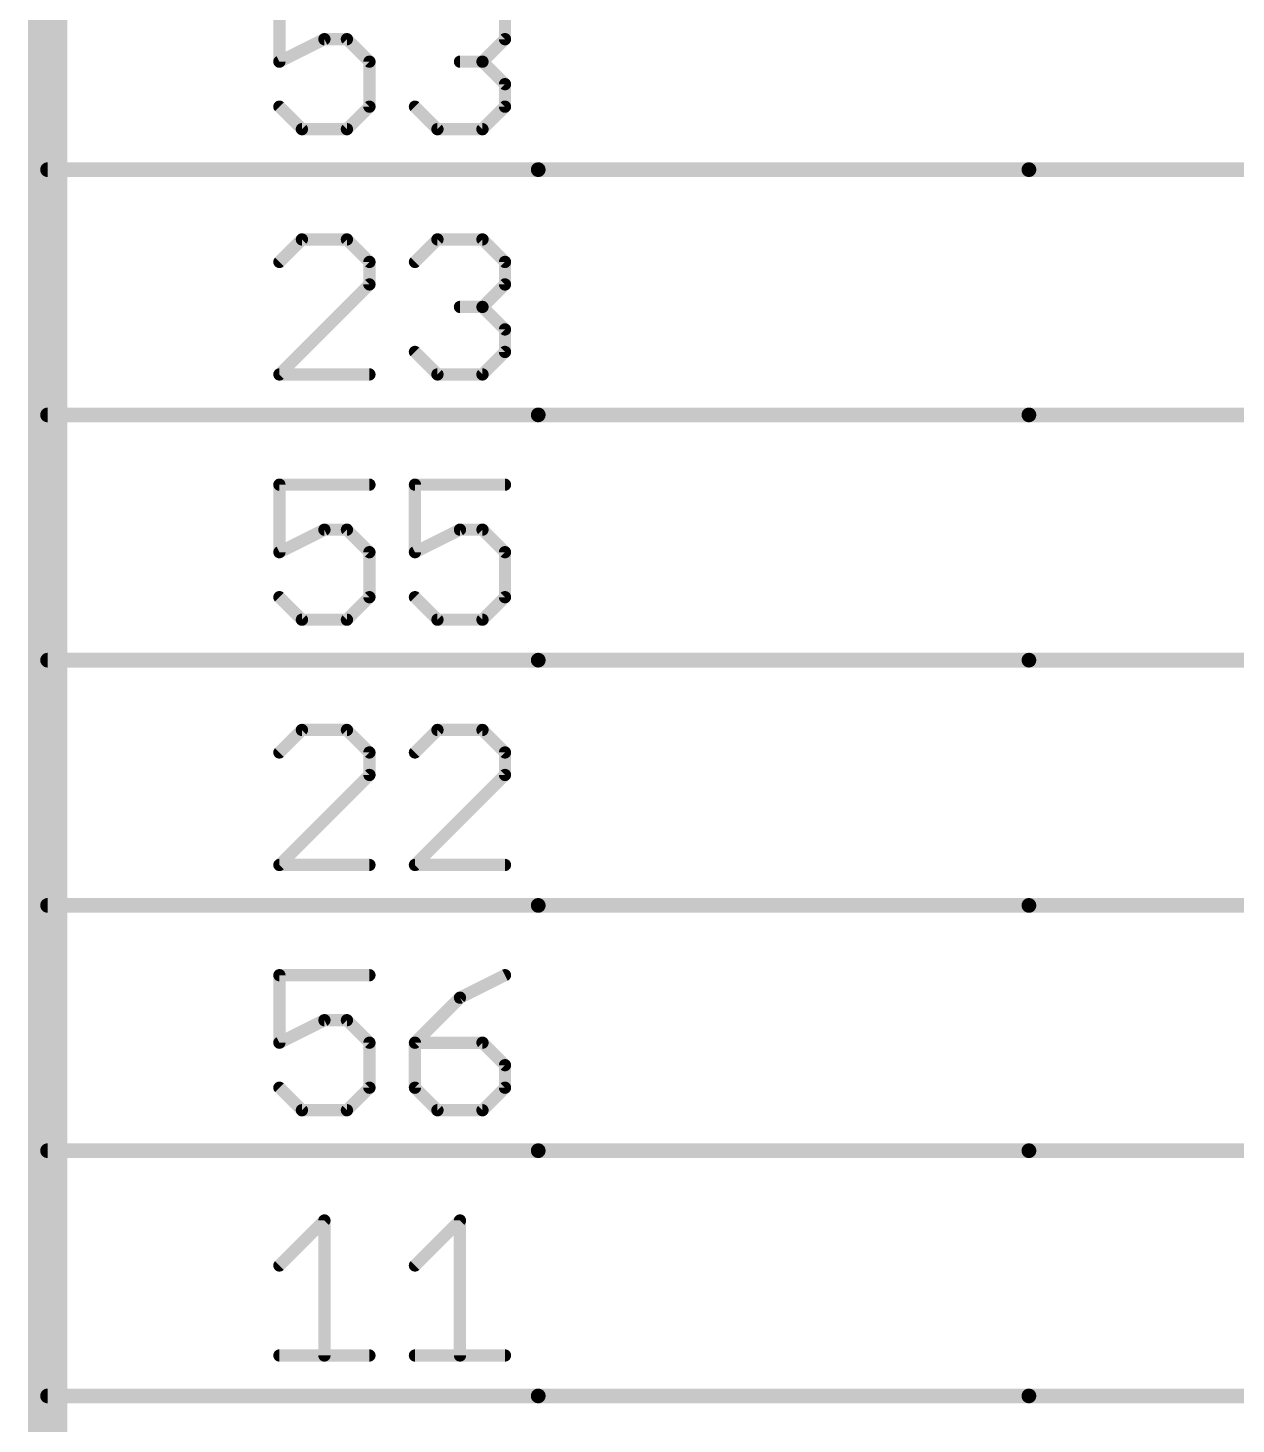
# Model space of a CAD drawing. Extents: x -173 to 61, y -47 to 113.
# Drawn here: x 7.42 to 19.92, y -2.83 to 11.63 of the extents above; entities that cross this region are included whole.
import ezdxf

# ---------------------------------------------------------------- set-up
doc = ezdxf.new("R2010")
doc.units = 0
for name, color, linetype in [('91', 94, 'CONTINUOUS'), ('94', 14, 'CONTINUOUS'), ('95', 251, 'CONTINUOUS')]:
    doc.layers.add(name, color=color, linetype=linetype)

msp = doc.modelspace()

# ---------------------------------------------------------------- linework, layer by layer
at = {"layer": '91', "const_width": 0.1524}
for points in [[(12.7, 10.16), (17.78, 10.16)], [(12.7, 7.62), (17.78, 7.62)], [(12.7, 5.08), (17.78, 5.08)], [(12.7, 2.54), (17.78, 2.54)], [(12.7, 0), (17.78, 0)], [(12.7, -2.54), (17.78, -2.54)]]:
    msp.add_lwpolyline(points, dxfattribs=at)
at = {"layer": '91', "const_width": 0.0762}
for points in [[(12.7, 10.1981, 1), (12.7, 10.1219)], [(17.78, 10.1219, 1), (17.78, 10.1981)], [(12.7, 7.6581, 1), (12.7, 7.5819)], [(17.78, 7.5819, 1), (17.78, 7.6581)], [(12.7, 5.1181, 1), (12.7, 5.0419)], [(17.78, 5.0419, 1), (17.78, 5.1181)], [(12.7, 2.5781, 1), (12.7, 2.5019)], [(17.78, 2.5019, 1), (17.78, 2.5781)], [(12.7, 0.0381, 1), (12.7, -0.0381)], [(17.78, -0.0381, 1), (17.78, 0.0381)], [(12.7, -2.5019, 1), (12.7, -2.5781)], [(17.78, -2.5781, 1), (17.78, -2.5019)]]:
    msp.add_lwpolyline(points, format="xyb", dxfattribs=at)
at = {"layer": '94'}
for points, const_width in [([(7.62, -40.64), (7.62, 55.88)], 0.4064), ([(12.7, 10.16), (7.62, 10.16)], 0.1524), ([(17.78, 10.16), (20.32, 10.16)], 0.1524), ([(12.7, 7.62), (7.62, 7.62)], 0.1524), ([(17.78, 7.62), (20.32, 7.62)], 0.1524), ([(12.7, 5.08), (7.62, 5.08)], 0.1524), ([(17.78, 5.08), (20.32, 5.08)], 0.1524), ([(12.7, 2.54), (7.62, 2.54)], 0.1524), ([(17.78, 2.54), (20.32, 2.54)], 0.1524), ([(12.7, 0), (7.62, 0)], 0.1524), ([(17.78, 0), (20.32, 0)], 0.1524), ([(12.7, -2.54), (7.62, -2.54)], 0.1524), ([(17.78, -2.54), (20.32, -2.54)], 0.1524)]:
    msp.add_lwpolyline(points, dxfattribs=dict(at, const_width=const_width))
at = {"layer": '94', "const_width": 0.0762}
for points in [[(7.62, 10.1981, 1), (7.62, 10.1219)], [(12.7, 10.1219, 1), (12.7, 10.1981)], [(17.78, 10.1981, 1), (17.78, 10.1219)], [(7.62, 7.6581, 1), (7.62, 7.5819)], [(12.7, 7.5819, 1), (12.7, 7.6581)], [(17.78, 7.6581, 1), (17.78, 7.5819)], [(7.62, 5.1181, 1), (7.62, 5.0419)], [(12.7, 5.0419, 1), (12.7, 5.1181)], [(17.78, 5.1181, 1), (17.78, 5.0419)], [(7.62, 2.5781, 1), (7.62, 2.5019)], [(12.7, 2.5019, 1), (12.7, 2.5781)], [(17.78, 2.5781, 1), (17.78, 2.5019)], [(7.62, 0.0381, 1), (7.62, -0.0381)], [(12.7, -0.0381, 1), (12.7, 0.0381)], [(17.78, 0.0381, 1), (17.78, -0.0381)], [(7.62, -2.5019, 1), (7.62, -2.5781)], [(12.7, -2.5781, 1), (12.7, -2.5019)], [(17.78, -2.5019, 1), (17.78, -2.5781)]]:
    msp.add_lwpolyline(points, format="xyb", dxfattribs=at)
at = {"layer": '95', "const_width": 0.127}
for points in [[(10.0203, 11.9773), (10.0203, 11.2782)], [(12.3557, 11.7443), (12.3557, 11.5112)], [(10.0203, 11.2782), (10.4864, 11.5112)], [(10.4864, 11.5112), (10.7194, 11.5112)], [(10.7194, 11.5112), (10.9524, 11.2782)], [(12.3557, 11.5112), (12.1227, 11.2782)], [(10.9524, 11.2782), (10.9524, 10.8121)], [(12.1227, 11.2782), (11.8896, 11.2782)], [(12.1227, 11.2782), (12.3557, 11.0452)], [(12.3557, 11.0452), (12.3557, 10.8121)], [(10.2533, 10.5791), (10.0203, 10.8121)], [(10.9524, 10.8121), (10.7194, 10.5791)], [(11.6566, 10.5791), (11.4236, 10.8121)], [(12.3557, 10.8121), (12.1227, 10.5791)], [(10.7194, 10.5791), (10.2533, 10.5791)], [(12.1227, 10.5791), (11.6566, 10.5791)], [(10.2533, 9.4373), (10.0203, 9.2043)], [(10.7194, 9.4373), (10.2533, 9.4373)], [(10.9524, 9.2043), (10.7194, 9.4373)], [(11.4236, 9.2043), (11.6566, 9.4373)], [(11.6566, 9.4373), (12.1227, 9.4373)], [(12.1227, 9.4373), (12.3557, 9.2043)], [(10.9524, 8.9712), (10.9524, 9.2043)], [(12.3557, 9.2043), (12.3557, 8.9712)], [(10.0203, 8.0391), (10.9524, 8.9712)], [(12.3557, 8.9712), (12.1227, 8.7382)], [(12.1227, 8.7382), (11.8896, 8.7382)], [(12.1227, 8.7382), (12.3557, 8.5052)], [(12.3557, 8.5052), (12.3557, 8.2721)], [(11.6566, 8.0391), (11.4236, 8.2721)], [(12.3557, 8.2721), (12.1227, 8.0391)], [(10.9524, 8.0391), (10.0203, 8.0391)], [(12.1227, 8.0391), (11.6566, 8.0391)], [(10.9524, 6.8973), (10.0203, 6.8973)], [(10.0203, 6.8973), (10.0203, 6.1982)], [(12.3557, 6.8973), (11.4236, 6.8973)], [(11.4236, 6.8973), (11.4236, 6.1982)], [(10.0203, 6.1982), (10.4864, 6.4312)], [(10.4864, 6.4312), (10.7194, 6.4312)], [(10.7194, 6.4312), (10.9524, 6.1982)], [(11.4236, 6.1982), (11.8896, 6.4312)], [(11.8896, 6.4312), (12.1227, 6.4312)], [(12.1227, 6.4312), (12.3557, 6.1982)], [(10.9524, 6.1982), (10.9524, 5.7321)], [(12.3557, 6.1982), (12.3557, 5.7321)], [(10.2533, 5.4991), (10.0203, 5.7321)], [(10.9524, 5.7321), (10.7194, 5.4991)], [(11.6566, 5.4991), (11.4236, 5.7321)], [(12.3557, 5.7321), (12.1227, 5.4991)], [(10.7194, 5.4991), (10.2533, 5.4991)], [(12.1227, 5.4991), (11.6566, 5.4991)], [(10.2533, 4.3573), (10.0203, 4.1243)], [(10.7194, 4.3573), (10.2533, 4.3573)], [(10.9524, 4.1243), (10.7194, 4.3573)], [(11.6566, 4.3573), (11.4236, 4.1243)], [(12.1227, 4.3573), (11.6566, 4.3573)], [(12.3557, 4.1243), (12.1227, 4.3573)], [(10.9524, 3.8912), (10.9524, 4.1243)], [(12.3557, 3.8912), (12.3557, 4.1243)], [(10.0203, 2.9591), (10.9524, 3.8912)], [(11.4236, 2.9591), (12.3557, 3.8912)], [(10.9524, 2.9591), (10.0203, 2.9591)], [(12.3557, 2.9591), (11.4236, 2.9591)], [(10.9524, 1.8173), (10.0203, 1.8173)], [(10.0203, 1.8173), (10.0203, 1.1182)], [(12.3557, 1.8173), (11.8896, 1.5843)], [(11.8896, 1.5843), (11.4236, 1.1182)], [(10.0203, 1.1182), (10.4864, 1.3512)], [(10.4864, 1.3512), (10.7194, 1.3512)], [(10.7194, 1.3512), (10.9524, 1.1182)], [(10.9524, 1.1182), (10.9524, 0.6521)], [(11.4236, 1.1182), (11.4236, 0.6521)], [(12.1227, 1.1182), (11.4236, 1.1182)], [(12.3557, 0.8852), (12.1227, 1.1182)], [(12.3557, 0.6521), (12.3557, 0.8852)], [(10.2533, 0.4191), (10.0203, 0.6521)], [(10.9524, 0.6521), (10.7194, 0.4191)], [(11.4236, 0.6521), (11.6566, 0.4191)], [(12.1227, 0.4191), (12.3557, 0.6521)], [(10.7194, 0.4191), (10.2533, 0.4191)], [(11.6566, 0.4191), (12.1227, 0.4191)], [(10.0203, -1.1888), (10.4864, -0.7227)], [(10.4864, -0.7227), (10.4864, -2.1209)], [(11.4236, -1.1888), (11.8896, -0.7227)], [(11.8896, -0.7227), (11.8896, -2.1209)], [(10.0203, -2.1209), (10.9524, -2.1209)], [(11.4236, -2.1209), (12.3557, -2.1209)]]:
    msp.add_lwpolyline(points, dxfattribs=at)
at = {"layer": '95', "const_width": 0.0635}
for points in [[(10.4864, 11.543, 1), (10.4864, 11.4795)], [(10.5006, 11.4828, 1), (10.4722, 11.5396)], [(10.7418, 11.5337, 1), (10.6969, 11.4888)], [(10.7194, 11.4795, 1), (10.7194, 11.543)], [(12.3782, 11.4888, 1), (12.3333, 11.5337)], [(12.324, 11.5112, 1), (12.3875, 11.5112)], [(10.0061, 11.3066, 1), (10.0345, 11.2498)], [(9.9886, 11.2782, 1), (10.0521, 11.2782)], [(10.9842, 11.2782, 1), (10.9207, 11.2782)], [(10.93, 11.2557, 1), (10.9749, 11.3006)], [(11.8896, 11.3099, 1), (11.8896, 11.2464)], [(12.1451, 11.3006, 1), (12.1002, 11.2557)], [(12.1002, 11.3006, 1), (12.1451, 11.2557)], [(12.1227, 11.2464, 1), (12.1227, 11.3099)], [(12.3875, 11.0452, 1), (12.324, 11.0452)], [(12.3333, 11.0227, 1), (12.3782, 11.0676)], [(10.0428, 10.8346, 1), (9.9978, 10.7897)], [(10.9749, 10.7897, 1), (10.93, 10.8346)], [(11.446, 10.8346, 1), (11.4011, 10.7897)], [(12.3782, 10.7897, 1), (12.3333, 10.8346)], [(10.9207, 10.8121, 1), (10.9842, 10.8121)], [(12.324, 10.8121, 1), (12.3875, 10.8121)], [(10.2533, 10.6109, 1), (10.2533, 10.5473)], [(10.2309, 10.5566, 1), (10.2758, 10.6016)], [(10.6969, 10.6016, 1), (10.7418, 10.5566)], [(10.7194, 10.5473, 1), (10.7194, 10.6109)], [(11.6566, 10.6109, 1), (11.6566, 10.5473)], [(11.6342, 10.5566, 1), (11.6791, 10.6016)], [(12.1002, 10.6016, 1), (12.1451, 10.5566)], [(12.1227, 10.5473, 1), (12.1227, 10.6109)], [(10.2533, 9.469, 1), (10.2533, 9.4055)], [(10.2758, 9.4148, 1), (10.2309, 9.4597)], [(10.7418, 9.4597, 1), (10.6969, 9.4148)], [(10.7194, 9.4055, 1), (10.7194, 9.469)], [(11.6566, 9.469, 1), (11.6566, 9.4055)], [(11.6791, 9.4148, 1), (11.6342, 9.4597)], [(12.1451, 9.4597, 1), (12.1002, 9.4148)], [(12.1227, 9.4055, 1), (12.1227, 9.469)], [(9.9978, 9.2267, 1), (10.0428, 9.1818)], [(10.9842, 9.2043, 1), (10.9207, 9.2043)], [(10.93, 9.1818, 1), (10.9749, 9.2267)], [(11.4011, 9.2267, 1), (11.446, 9.1818)], [(12.3875, 9.2043, 1), (12.324, 9.2043)], [(12.3333, 9.1818, 1), (12.3782, 9.2267)], [(10.9207, 8.9712, 1), (10.9842, 8.9712)], [(10.9749, 8.9488, 1), (10.93, 8.9937)], [(12.324, 8.9712, 1), (12.3875, 8.9712)], [(12.3782, 8.9488, 1), (12.3333, 8.9937)], [(11.8896, 8.7699, 1), (11.8896, 8.7064)], [(12.1451, 8.7606, 1), (12.1002, 8.7157)], [(12.1002, 8.7606, 1), (12.1451, 8.7157)], [(12.1227, 8.7064, 1), (12.1227, 8.7699)], [(12.3875, 8.5052, 1), (12.324, 8.5052)], [(12.3333, 8.4827, 1), (12.3782, 8.5276)], [(11.446, 8.2946, 1), (11.4011, 8.2497)], [(12.324, 8.2721, 1), (12.3875, 8.2721)], [(12.3782, 8.2497, 1), (12.3333, 8.2946)], [(10.0203, 8.0709, 1), (10.0203, 8.0074)], [(10.9524, 8.0074, 1), (10.9524, 8.0709)], [(11.6566, 8.0709, 1), (11.6566, 8.0074)], [(12.1227, 8.0074, 1), (12.1227, 8.0709)], [(9.9978, 8.0616, 1), (10.0428, 8.0166)], [(11.6342, 8.0166, 1), (11.6791, 8.0616)], [(12.1002, 8.0616, 1), (12.1451, 8.0166)], [(10.0203, 6.929, 1), (10.0203, 6.8655)], [(10.0521, 6.8973, 1), (9.9886, 6.8973)], [(10.9524, 6.8655, 1), (10.9524, 6.929)], [(11.4553, 6.8973, 1), (11.3918, 6.8973)], [(11.4236, 6.929, 1), (11.4236, 6.8655)], [(12.3557, 6.8655, 1), (12.3557, 6.929)], [(10.4864, 6.463, 1), (10.4864, 6.3995)], [(10.5006, 6.4028, 1), (10.4722, 6.4596)], [(10.7418, 6.4537, 1), (10.6969, 6.4088)], [(10.7194, 6.3995, 1), (10.7194, 6.463)], [(11.8896, 6.463, 1), (11.8896, 6.3995)], [(11.9038, 6.4028, 1), (11.8754, 6.4596)], [(12.1451, 6.4537, 1), (12.1002, 6.4088)], [(12.1227, 6.3995, 1), (12.1227, 6.463)], [(10.0061, 6.2266, 1), (10.0345, 6.1698)], [(9.9886, 6.1982, 1), (10.0521, 6.1982)], [(10.9842, 6.1982, 1), (10.9207, 6.1982)], [(10.93, 6.1757, 1), (10.9749, 6.2206)], [(11.3918, 6.1982, 1), (11.4553, 6.1982)], [(11.4094, 6.2266, 1), (11.4378, 6.1698)], [(12.3875, 6.1982, 1), (12.324, 6.1982)], [(12.3333, 6.1757, 1), (12.3782, 6.2206)], [(10.0428, 5.7546, 1), (9.9978, 5.7097)], [(10.9749, 5.7097, 1), (10.93, 5.7546)], [(11.446, 5.7546, 1), (11.4011, 5.7097)], [(12.3782, 5.7097, 1), (12.3333, 5.7546)], [(10.9207, 5.7321, 1), (10.9842, 5.7321)], [(12.324, 5.7321, 1), (12.3875, 5.7321)], [(10.2533, 5.5309, 1), (10.2533, 5.4674)], [(10.2309, 5.4766, 1), (10.2758, 5.5216)], [(10.6969, 5.5216, 1), (10.7418, 5.4766)], [(10.7194, 5.4674, 1), (10.7194, 5.5309)], [(11.6566, 5.5309, 1), (11.6566, 5.4674)], [(11.6342, 5.4766, 1), (11.6791, 5.5216)], [(12.1002, 5.5216, 1), (12.1451, 5.4766)], [(12.1227, 5.4674, 1), (12.1227, 5.5309)], [(10.2533, 4.389, 1), (10.2533, 4.3255)], [(10.2758, 4.3348, 1), (10.2309, 4.3797)], [(10.7418, 4.3797, 1), (10.6969, 4.3348)], [(10.7194, 4.3255, 1), (10.7194, 4.389)], [(11.6566, 4.389, 1), (11.6566, 4.3255)], [(11.6791, 4.3348, 1), (11.6342, 4.3797)], [(12.1451, 4.3797, 1), (12.1002, 4.3348)], [(12.1227, 4.3255, 1), (12.1227, 4.389)], [(9.9978, 4.1467, 1), (10.0428, 4.1018)], [(10.9842, 4.1243, 1), (10.9207, 4.1243)], [(10.93, 4.1018, 1), (10.9749, 4.1467)], [(11.4011, 4.1467, 1), (11.446, 4.1018)], [(12.3875, 4.1243, 1), (12.324, 4.1243)], [(12.3333, 4.1018, 1), (12.3782, 4.1467)], [(10.9207, 3.8912, 1), (10.9842, 3.8912)], [(10.9749, 3.8688, 1), (10.93, 3.9137)], [(12.324, 3.8912, 1), (12.3875, 3.8912)], [(12.3782, 3.8688, 1), (12.3333, 3.9137)], [(9.9978, 2.9816, 1), (10.0428, 2.9366)], [(10.0203, 2.9909, 1), (10.0203, 2.9274)], [(10.9524, 2.9274, 1), (10.9524, 2.9909)], [(11.4011, 2.9816, 1), (11.446, 2.9366)], [(11.4236, 2.9909, 1), (11.4236, 2.9274)], [(12.3557, 2.9274, 1), (12.3557, 2.9909)], [(10.0203, 1.849, 1), (10.0203, 1.7855)], [(10.0521, 1.8173, 1), (9.9886, 1.8173)], [(10.9524, 1.7855, 1), (10.9524, 1.849)], [(12.3699, 1.7889, 1), (12.3415, 1.8457)], [(11.8754, 1.6127, 1), (11.9038, 1.5559)], [(11.9121, 1.5618, 1), (11.8672, 1.6067)], [(10.4864, 1.383, 1), (10.4864, 1.3195)], [(10.5006, 1.3228, 1), (10.4722, 1.3796)], [(10.7418, 1.3737, 1), (10.6969, 1.3288)], [(10.7194, 1.3195, 1), (10.7194, 1.383)], [(10.0061, 1.1466, 1), (10.0345, 1.0898)], [(10.9842, 1.1182, 1), (10.9207, 1.1182)], [(10.93, 1.0957, 1), (10.9749, 1.1406)], [(11.4553, 1.1182, 1), (11.3918, 1.1182)], [(11.4236, 1.1499, 1), (11.4236, 1.0864)], [(11.4011, 1.1406, 1), (11.446, 1.0957)], [(12.1451, 1.1406, 1), (12.1002, 1.0957)], [(12.1227, 1.0864, 1), (12.1227, 1.1499)], [(9.9886, 1.1182, 1), (10.0521, 1.1182)], [(12.3875, 0.8852, 1), (12.324, 0.8852)], [(12.3333, 0.8627, 1), (12.3782, 0.9076)], [(10.0428, 0.6746, 1), (9.9978, 0.6297)], [(10.9207, 0.6521, 1), (10.9842, 0.6521)], [(10.9749, 0.6297, 1), (10.93, 0.6746)], [(11.3918, 0.6521, 1), (11.4553, 0.6521)], [(11.446, 0.6746, 1), (11.4011, 0.6297)], [(12.324, 0.6521, 1), (12.3875, 0.6521)], [(12.3782, 0.6297, 1), (12.3333, 0.6746)], [(10.2533, 0.4509, 1), (10.2533, 0.3874)], [(10.2309, 0.3966, 1), (10.2758, 0.4416)], [(10.6969, 0.4416, 1), (10.7418, 0.3966)], [(10.7194, 0.3874, 1), (10.7194, 0.4509)], [(11.6566, 0.4509, 1), (11.6566, 0.3874)], [(11.6342, 0.3966, 1), (11.6791, 0.4416)], [(12.1002, 0.4416, 1), (12.1451, 0.3966)], [(12.1227, 0.3874, 1), (12.1227, 0.4509)], [(10.5181, -0.7227, 1), (10.4546, -0.7227)], [(10.5088, -0.7452, 1), (10.4639, -0.7003)], [(11.9214, -0.7227, 1), (11.8579, -0.7227)], [(11.9121, -0.7452, 1), (11.8672, -0.7003)], [(9.9978, -1.1663, 1), (10.0428, -1.2112)], [(11.4011, -1.1663, 1), (11.446, -1.2112)], [(10.0203, -2.0892, 1), (10.0203, -2.1527)], [(10.4546, -2.1209, 1), (10.5181, -2.1209)], [(10.9524, -2.1527, 1), (10.9524, -2.0892)], [(11.4236, -2.0892, 1), (11.4236, -2.1527)], [(11.8579, -2.1209, 1), (11.9214, -2.1209)], [(12.3557, -2.1527, 1), (12.3557, -2.0892)]]:
    msp.add_lwpolyline(points, format="xyb", dxfattribs=at)

doc.saveas('drawing.dxf')
